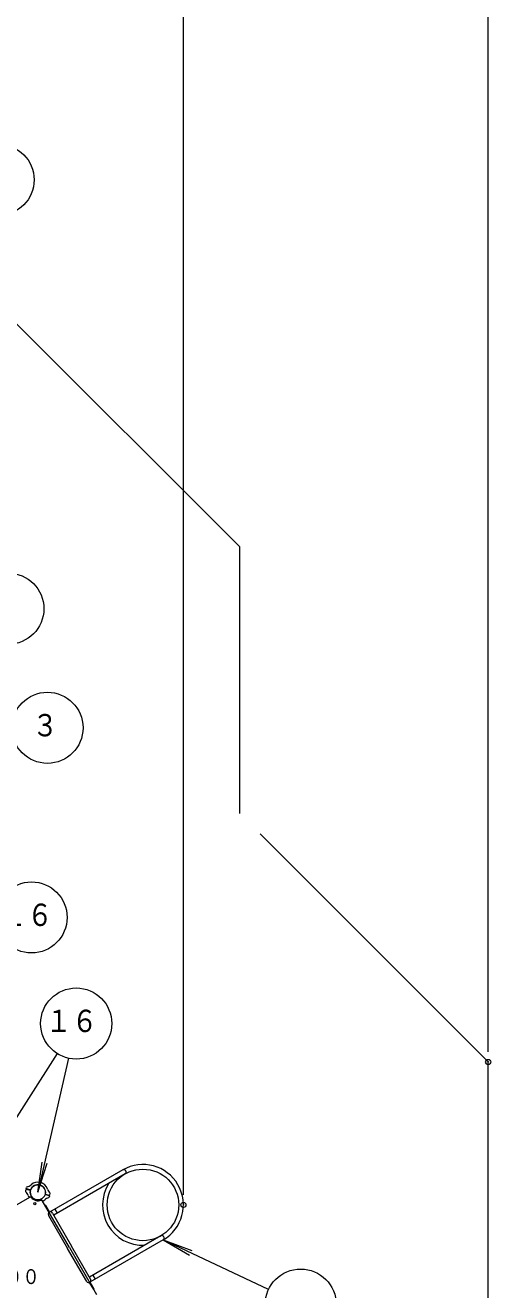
# Model space of a CAD drawing. Units: millimetres on the paper, scale 1:60. Extents: x 0 to 420, y -297 to 594.
# Drawn here: x 222.2 to 268, y 403.1 to 527.6 of the extents above; entities that cross this region are included whole.
import ezdxf
from ezdxf.enums import TextEntityAlignment as Align

# ---------------------------------------------------------------- set-up
doc = ezdxf.new("R2010")
doc.units = ezdxf.units.MM
doc.header["$PDMODE"] = 32
doc.header["$PDSIZE"] = 0.5
doc.linetypes.add('USER3', pattern=[63.5, 31.75, -6.35, 6.35, -6.35, 6.35, -6.35])
doc.layers.add('LY_1', color=7, linetype='Continuous', lineweight=9)
doc.styles.add('ＭＳ ゴシック', font='')
doc.styles.get('ＭＳ ゴシック').set_extended_font_data('MS Gothic')

msp = doc.modelspace()

# ---------------------------------------------------------------- linework, layer by layer
at = {"layer": 'LY_1', "lineweight": 18}
for p, q in [((267.727, 426.547), (267.727, 569.701)), ((237.727, 412.473), (237.727, 559.039)), ((225.301, 426.385), (212.583, 406.469)), ((226.409, 425.922), (223.409, 412.719)), ((223.409, 412.719), (223.816, 415.691)), ((223.409, 412.719), (224.326, 415.575)), ((246.11, 403.153), (235.739, 408.029)), ((235.739, 408.029), (238.555, 406.994)), ((235.739, 408.029), (238.332, 406.521))]:
    msp.add_line(p, q, dxfattribs=at)
at = {"layer": 'LY_1', "linetype": 'USER3', "lineweight": 18}
for p, q in [((243.275, 476.281), (169.959, 549.597)), ((243.275, 449.998), (243.275, 476.281)), ((267.727, 425.547), (243.275, 449.998)), ((267.727, 396.486), (267.727, 425.547))]:
    msp.add_line(p, q, dxfattribs=at)
at = {"layer": 'LY_1'}
for p, q in [((231.762, 414.917), (224.545, 410.75)), ((223.503, 413.714), (223.504, 413.717)), ((223.825, 413.628), (223.826, 413.631)), ((231.989, 414.524), (224.968, 410.471)), ((218.009, 409.572), (222.633, 412.242)), ((222.227, 412.974), (222.2, 412.856)), ((222.258, 413.089), (222.294, 413.205)), ((222.648, 412.897), (222.268, 412.999)), ((222.661, 412.945), (222.281, 413.047)), ((224.157, 412.493), (224.536, 412.391)), ((224.17, 412.541), (224.549, 412.439)), ((224.559, 412.349), (224.521, 412.224)), ((224.59, 412.464), (224.62, 412.592)), ((226.512, 407.294), (223.842, 411.918)), ((224.165, 411.462), (224.119, 411.435)), ((224.119, 411.435), (224.523, 410.735)), ((224.165, 411.462), (224.569, 410.762)), ((225.094, 411.067), (225.321, 410.674)), ((224.462, 410.441), (226.337, 407.193)), ((224.855, 410.667), (226.73, 407.42)), ((235.512, 408.422), (228.492, 404.368)), ((228.212, 403.945), (226.337, 407.193)), ((226.512, 407.294), (229.182, 402.669)), ((228.605, 404.172), (226.73, 407.42)), ((235.739, 408.029), (228.522, 403.862)), ((228.902, 403.15), (228.498, 403.85)), ((228.949, 403.177), (228.544, 403.877)), ((229.071, 404.179), (228.844, 404.572)), ((228.949, 403.177), (228.902, 403.15))]:
    msp.add_line(p, q, dxfattribs=at)
at = {"layer": 'LY_1', "lineweight": 18}
for centre in [(219.54, 512.402), (220.504, 470.174), (224.354, 458.449), (222.784, 439.78), (227.184, 429.335), (249.278, 401.664)]:
    msp.add_circle(centre, 3.5, dxfattribs=at)
at = {"layer": 'LY_1'}
for centre, radius in [((233.751, 411.473), 3.523), ((223.409, 412.719), 0.743), ((223.107, 411.592), 0.108)]:
    msp.add_circle(centre, radius, dxfattribs=at)
for centre, radius, start, end in [((233.751, 411.473), 3.977, 300, 120), ((231.876, 414.721), 0.227, 300, 120), ((222.176, 414.075), 0.833, 282.45884, 312.27281), ((223.409, 412.719), 0.75, 75, 160.72934), ((223.409, 412.719), 1, 75, 132.27281), ((223.52, 413.713), 0.0167, 83.62693, 165), ((223.409, 412.719), 1.017, 75, 83.62693), ((223.409, 412.719), 0.75, 349.27066, 75), ((223.409, 412.719), 1, 17.72719, 75), ((223.409, 412.719), 1.017, 66.37307, 75), ((223.81, 413.635), 0.0167, 345, 66.37307), ((233.751, 411.473), 3.977, 147.62496, 272.37504), ((222.281, 412.837), 0.0833, 167, 227.54116), ((221.662, 412.161), 0.833, 17.72719, 47.54116), ((222.26, 412.966), 0.0333, 75, 167), ((222.29, 413.079), 0.0333, 163, 255), ((222.373, 413.18), 0.0833, 102.45884, 163), ((223.409, 412.719), 1, 197.72719, 211.43254), ((222.675, 412.17), 0.0833, 36.78718, 120), ((222.639, 412.865), 0.0333, 349.27066, 75), ((223.409, 412.719), 0.75, 169.27066, 255), ((222.669, 412.977), 0.0333, 255, 340.72934), ((223.409, 412.719), 0.833, 216.78718, 293.21282), ((223.409, 412.719), 0.75, 255, 340.72934), ((224.642, 411.362), 0.833, 102.45884, 132.27281), ((224.148, 412.46), 0.0333, 75, 160.72934), ((224.178, 412.573), 0.0333, 169.27066, 255), ((225.155, 413.277), 0.833, 197.72719, 227.54116), ((224.444, 412.257), 0.0833, 282.45884, 343), ((224.527, 412.359), 0.0333, 343, 75), ((224.558, 412.471), 0.0333, 255, 347), ((224.536, 412.601), 0.0833, 347, 47.54116), ((223.77, 411.876), 0.0833, 30, 113.21282), ((223.409, 412.719), 1, 298.56746, 312.27281), ((224.659, 410.554), 0.227, 30, 210), ((235.626, 408.225), 0.227, 300, 120), ((228.409, 404.059), 0.227, 210, 30)]:
    msp.add_arc(centre, radius, start, end, dxfattribs=at)
for p in [(267.727, 425.547), (267.727, 425.547), (237.727, 411.473), (237.727, 411.473)]:
    msp.add_point(p, dxfattribs=at)

# ---------------------------------------------------------------- texts
at = {"layer": 'LY_1', "style": 'ＭＳ ゴシック', "width": 0.85}
for s, height, p in [('３', 2.199, (222.854, 456.949)), ('１６', 2.199, (219.784, 438.28)), ('１６', 2.199, (224.184, 427.835)), ('１０００', 1.466, (216.789, 403.245))]:
    msp.add_text(s, height=height, dxfattribs=at).set_placement(p, align=Align.BOTTOM_LEFT)

doc.saveas('drawing.dxf')
